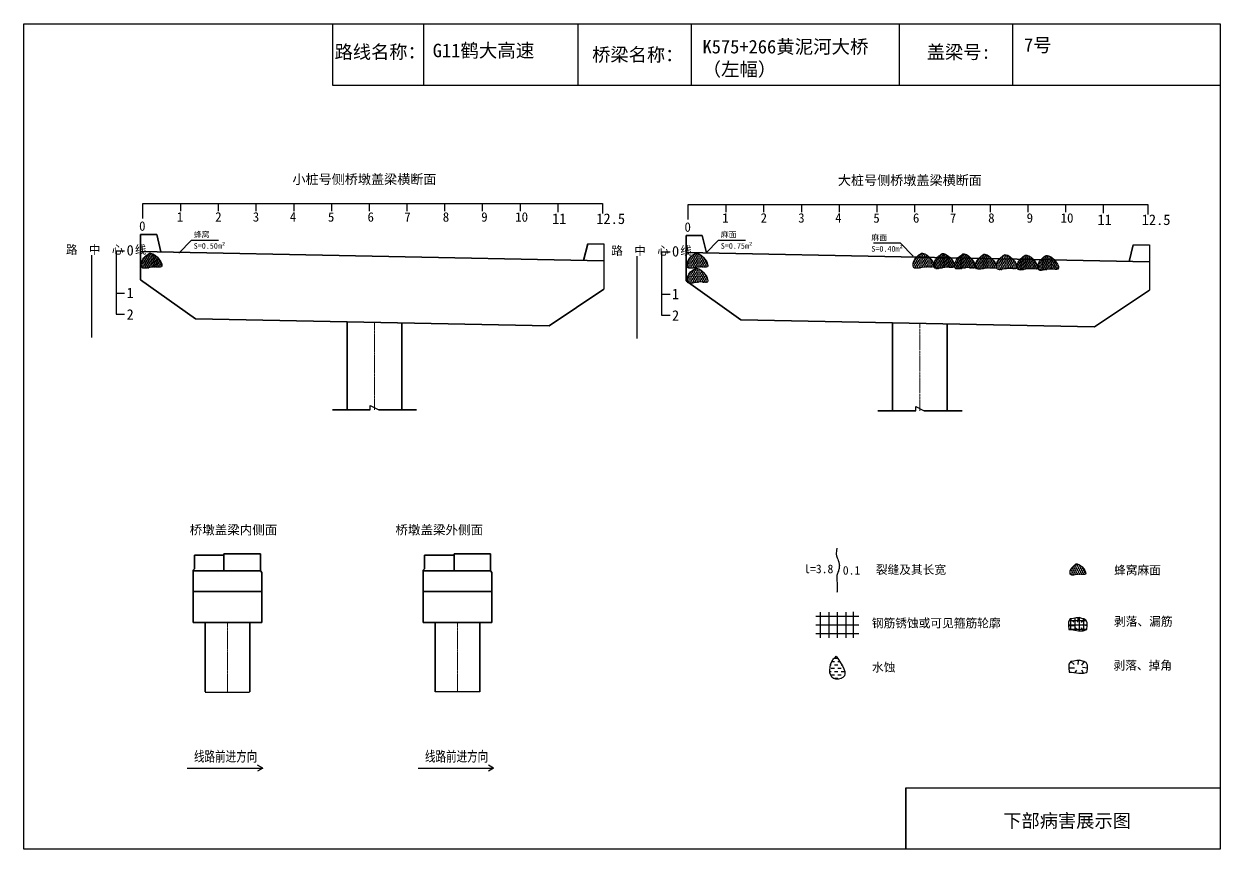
# Model space of a CAD drawing. Header units: millimetres. Extents: x 0 to 530, y -2790 to -99.
# Drawn here: x 0 to 530, y -1860 to -1494 of the extents above; entities that cross this region are included whole.
import ezdxf
from ezdxf.enums import TextEntityAlignment as Align

# ---------------------------------------------------------------- set-up
doc = ezdxf.new("R2010")
doc.units = ezdxf.units.MM
doc.linetypes.add('EBG_CENTER', pattern=[1.1, 0.8, -0.15, 0, -0.15])
doc.layers.add('Center', color=3, linetype='EBG_CENTER', lineweight=18)
doc.layers.add('中粗实线', color=4, linetype='Continuous', lineweight=35)
for name, color, linetype in [('加固措施', 7, 'Continuous'), ('图层1', 7, 'Continuous'), ('文字', 1, 'Continuous'), ('病害', 5, 'Continuous')]:
    doc.layers.add(name, color=color, linetype=linetype)
doc.styles.add('HAN', font='', dxfattribs={"width": 0.75})
doc.styles.get("Standard").update_dxf_attribs({"font": 'simsun.ttc', "height": 4.25})
doc.styles.get('HAN').set_extended_font_data('SimSun')
pattern_1 = [(0, (-3019.80915, -229.5924), (0.396875, 0.79375), [0, -0.79375])]
pattern_2 = [(0, (-5094.3226, -525.2974), (0.396875, 0.79375), [0, -0.79375])]

# ---------------------------------------------------------------- blocks, each defined once
blk = doc.blocks.new('88888')
for p, q in [((1245.415, -3599.279), (1245.261, -3599.19)), ((1243.215, -3599.279), (1245.415, -3599.279)), ((1245.415, -3599.279), (1245.261, -3599.367))]:
    blk.add_line(p, q)
at = {"layer": '文字', "color": 0, "style": 'HAN', "width": 0.75}
blk.add_text('线路前进方向', height=0.3, dxfattribs=at).set_placement((1244.335, -3599.082), align=Align.CENTER)
blk = doc.blocks.new('adfsd')
at = {"lineweight": -2, "ltscale": 0.5}
for p, q in [((1140.897, -3083.694), (1140.936, -3083.729)), ((1140.983, -3083.682), (1140.981, -3083.729)), ((1141.053, -3083.694), (1141.022, -3083.735)), ((1140.876, -3083.768), (1140.94, -3083.769)), ((1140.948, -3083.824), (1140.969, -3083.796)), ((1141.045, -3083.83), (1141.028, -3083.796)), ((1141.094, -3083.772), (1141.036, -3083.763))]:
    blk.add_line(p, q, dxfattribs=at)
blk.add_lwpolyline([(1141, -3083.682), (1140.967, -3083.682), (1140.934, -3083.69), (1140.897, -3083.694), (1140.876, -3083.727), (1140.876, -3083.768), (1140.88, -3083.818), (1140.905, -3083.818), (1140.991, -3083.83), (1141.045, -3083.83), (1141.078, -3083.822), (1141.09, -3083.814), (1141.094, -3083.772), (1141.094, -3083.735), (1141.078, -3083.707), (1141.053, -3083.694), (1141.033, -3083.69), (1141, -3083.678)], dxfattribs=at)

msp = doc.modelspace()

# ---------------------------------------------------------------- hatches: boundary and pattern name
at = {"layer": '加固措施', "lineweight": -2}
h = msp.add_hatch(dxfattribs=at)
h.set_pattern_fill('DOTS')
h.set_pattern_definition(pattern_1)
edge = h.paths.add_edge_path()
edge.add_spline(control_points=[(55.66, -1596.01), (54.17, -1597.03), (52.06, -1598.48), (51.82, -1603.86), (56.82, -1601.39), (63.61, -1603.32), (58.55, -1595.89), (55.83, -1596), (55.66, -1596.01)], knot_values=[0, 0, 0, 0, 5.205471, 7.397577, 12.944796, 16.169923, 23.88441, 24.400432, 24.400432, 24.400432, 24.400432], degree=3, periodic=0)
h = msp.add_hatch(dxfattribs=at)
h.set_pattern_fill('DOTS')
h.set_pattern_definition(pattern_1)
edge = h.paths.add_edge_path()
edge.add_spline(control_points=[(55.66, -1596.01), (54.17, -1597.03), (52.06, -1598.48), (51.82, -1603.86), (56.82, -1601.39), (63.61, -1603.32), (58.55, -1595.89), (55.83, -1596), (55.66, -1596.01)], knot_values=[0, 0, 0, 0, 5.205471, 7.397577, 12.944796, 16.169923, 23.88441, 24.400432, 24.400432, 24.400432, 24.400432], degree=3, periodic=0)
h = msp.add_hatch(dxfattribs=at)
h.set_pattern_fill('DOTS')
h.set_pattern_definition(pattern_1)
edge = h.paths.add_edge_path()
edge.add_spline(control_points=[(297.66, -1596.01), (296.17, -1597.03), (294.06, -1598.48), (293.82, -1603.86), (298.82, -1601.39), (305.61, -1603.32), (300.55, -1595.89), (297.83, -1596), (297.66, -1596.01)], knot_values=[0, 0, 0, 0, 5.205471, 7.397577, 12.944796, 16.169923, 23.88441, 24.400432, 24.400432, 24.400432, 24.400432], degree=3, periodic=0)
h = msp.add_hatch(dxfattribs=at)
h.set_pattern_fill('DOTS')
h.set_pattern_definition(pattern_1)
edge = h.paths.add_edge_path()
edge.add_spline(control_points=[(297.66, -1596.01), (296.17, -1597.03), (294.06, -1598.48), (293.82, -1603.86), (298.82, -1601.39), (305.61, -1603.32), (300.55, -1595.89), (297.83, -1596), (297.66, -1596.01)], knot_values=[0, 0, 0, 0, 5.205471, 7.397577, 12.944796, 16.169923, 23.88441, 24.400432, 24.400432, 24.400432, 24.400432], degree=3, periodic=0)
h = msp.add_hatch(dxfattribs=at)
h.set_pattern_fill('DOTS')
h.set_pattern_definition(pattern_1)
edge = h.paths.add_edge_path()
edge.add_spline(control_points=[(397.86, -1596.01), (396.37, -1597.03), (394.26, -1598.48), (394.02, -1603.86), (399.02, -1601.39), (405.81, -1603.32), (400.75, -1595.89), (398.03, -1596), (397.86, -1596.01)], knot_values=[0, 0, 0, 0, 5.205471, 7.397577, 12.944796, 16.169923, 23.88441, 24.400432, 24.400432, 24.400432, 24.400432], degree=3, periodic=0)
h = msp.add_hatch(dxfattribs=at)
h.set_pattern_fill('DOTS')
h.set_pattern_definition(pattern_1)
edge = h.paths.add_edge_path()
edge.add_spline(control_points=[(397.86, -1596.01), (396.37, -1597.03), (394.26, -1598.48), (394.02, -1603.86), (399.02, -1601.39), (405.81, -1603.32), (400.75, -1595.89), (398.03, -1596), (397.86, -1596.01)], knot_values=[0, 0, 0, 0, 5.205471, 7.397577, 12.944796, 16.169923, 23.88441, 24.400432, 24.400432, 24.400432, 24.400432], degree=3, periodic=0)
h = msp.add_hatch(dxfattribs=at)
h.set_pattern_fill('DOTS')
h.set_pattern_definition(pattern_1)
edge = h.paths.add_edge_path()
edge.add_spline(control_points=[(407.07, -1596.17), (405.58, -1597.19), (403.47, -1598.64), (403.23, -1604.02), (408.23, -1601.55), (415.02, -1603.49), (409.96, -1596.05), (407.24, -1596.16), (407.07, -1596.17)], knot_values=[0, 0, 0, 0, 5.205471, 7.397577, 12.944796, 16.169923, 23.88441, 24.400432, 24.400432, 24.400432, 24.400432], degree=3, periodic=0)
h = msp.add_hatch(dxfattribs=at)
h.set_pattern_fill('DOTS')
h.set_pattern_definition(pattern_1)
edge = h.paths.add_edge_path()
edge.add_spline(control_points=[(407.07, -1596.17), (405.58, -1597.19), (403.47, -1598.64), (403.23, -1604.02), (408.23, -1601.55), (415.02, -1603.49), (409.96, -1596.05), (407.24, -1596.16), (407.07, -1596.17)], knot_values=[0, 0, 0, 0, 5.205471, 7.397577, 12.944796, 16.169923, 23.88441, 24.400432, 24.400432, 24.400432, 24.400432], degree=3, periodic=0)
h = msp.add_hatch(dxfattribs=at)
h.set_pattern_fill('DOTS')
h.set_pattern_definition(pattern_1)
edge = h.paths.add_edge_path()
edge.add_spline(control_points=[(416.28, -1596.33), (414.79, -1597.35), (412.68, -1598.8), (412.44, -1604.18), (417.44, -1601.71), (424.23, -1603.65), (419.17, -1596.21), (416.45, -1596.32), (416.28, -1596.33)], knot_values=[0, 0, 0, 0, 5.205471, 7.397577, 12.944796, 16.169923, 23.88441, 24.400432, 24.400432, 24.400432, 24.400432], degree=3, periodic=0)
h = msp.add_hatch(dxfattribs=at)
h.set_pattern_fill('DOTS')
h.set_pattern_definition(pattern_1)
edge = h.paths.add_edge_path()
edge.add_spline(control_points=[(416.28, -1596.33), (414.79, -1597.35), (412.68, -1598.8), (412.44, -1604.18), (417.44, -1601.71), (424.23, -1603.65), (419.17, -1596.21), (416.45, -1596.32), (416.28, -1596.33)], knot_values=[0, 0, 0, 0, 5.205471, 7.397577, 12.944796, 16.169923, 23.88441, 24.400432, 24.400432, 24.400432, 24.400432], degree=3, periodic=0)
h = msp.add_hatch(dxfattribs=at)
h.set_pattern_fill('DOTS')
h.set_pattern_definition(pattern_1)
edge = h.paths.add_edge_path()
edge.add_spline(control_points=[(425.49, -1596.49), (424, -1597.51), (421.89, -1598.96), (421.65, -1604.34), (426.65, -1601.87), (433.44, -1603.81), (428.38, -1596.37), (425.66, -1596.48), (425.49, -1596.49)], knot_values=[0, 0, 0, 0, 5.205471, 7.397577, 12.944796, 16.169923, 23.88441, 24.400432, 24.400432, 24.400432, 24.400432], degree=3, periodic=0)
h = msp.add_hatch(dxfattribs=at)
h.set_pattern_fill('DOTS')
h.set_pattern_definition(pattern_1)
edge = h.paths.add_edge_path()
edge.add_spline(control_points=[(425.49, -1596.49), (424, -1597.51), (421.89, -1598.96), (421.65, -1604.34), (426.65, -1601.87), (433.44, -1603.81), (428.38, -1596.37), (425.66, -1596.48), (425.49, -1596.49)], knot_values=[0, 0, 0, 0, 5.205471, 7.397577, 12.944796, 16.169923, 23.88441, 24.400432, 24.400432, 24.400432, 24.400432], degree=3, periodic=0)
h = msp.add_hatch(dxfattribs=at)
h.set_pattern_fill('DOTS')
h.set_pattern_definition(pattern_1)
edge = h.paths.add_edge_path()
edge.add_spline(control_points=[(434.7, -1596.65), (433.21, -1597.67), (431.1, -1599.13), (430.86, -1604.5), (435.86, -1602.03), (442.65, -1603.97), (437.59, -1596.53), (434.87, -1596.64), (434.7, -1596.65)], knot_values=[0, 0, 0, 0, 5.205471, 7.397577, 12.944796, 16.169923, 23.88441, 24.400432, 24.400432, 24.400432, 24.400432], degree=3, periodic=0)
h = msp.add_hatch(dxfattribs=at)
h.set_pattern_fill('DOTS')
h.set_pattern_definition(pattern_1)
edge = h.paths.add_edge_path()
edge.add_spline(control_points=[(434.7, -1596.65), (433.21, -1597.67), (431.1, -1599.13), (430.86, -1604.5), (435.86, -1602.03), (442.65, -1603.97), (437.59, -1596.53), (434.87, -1596.64), (434.7, -1596.65)], knot_values=[0, 0, 0, 0, 5.205471, 7.397577, 12.944796, 16.169923, 23.88441, 24.400432, 24.400432, 24.400432, 24.400432], degree=3, periodic=0)
h = msp.add_hatch(dxfattribs=at)
h.set_pattern_fill('DOTS')
h.set_pattern_definition(pattern_1)
edge = h.paths.add_edge_path()
edge.add_spline(control_points=[(443.91, -1596.81), (442.42, -1597.83), (440.31, -1599.29), (440.07, -1604.66), (445.07, -1602.19), (451.86, -1604.13), (446.81, -1596.69), (444.08, -1596.8), (443.91, -1596.81)], knot_values=[0, 0, 0, 0, 5.205471, 7.397577, 12.944796, 16.169923, 23.88441, 24.400432, 24.400432, 24.400432, 24.400432], degree=3, periodic=0)
h = msp.add_hatch(dxfattribs=at)
h.set_pattern_fill('DOTS')
h.set_pattern_definition(pattern_1)
edge = h.paths.add_edge_path()
edge.add_spline(control_points=[(443.91, -1596.81), (442.42, -1597.83), (440.31, -1599.29), (440.07, -1604.66), (445.07, -1602.19), (451.86, -1604.13), (446.81, -1596.69), (444.08, -1596.8), (443.91, -1596.81)], knot_values=[0, 0, 0, 0, 5.205471, 7.397577, 12.944796, 16.169923, 23.88441, 24.400432, 24.400432, 24.400432, 24.400432], degree=3, periodic=0)
h = msp.add_hatch(dxfattribs=at)
h.set_pattern_fill('DOTS')
h.set_pattern_definition(pattern_1)
edge = h.paths.add_edge_path()
edge.add_spline(control_points=[(453.12, -1596.97), (451.63, -1597.99), (449.52, -1599.45), (449.28, -1604.83), (454.28, -1602.35), (461.07, -1604.29), (456.02, -1596.85), (453.29, -1596.97), (453.12, -1596.97)], knot_values=[0, 0, 0, 0, 5.205471, 7.397577, 12.944796, 16.169923, 23.88441, 24.400432, 24.400432, 24.400432, 24.400432], degree=3, periodic=0)
h = msp.add_hatch(dxfattribs=at)
h.set_pattern_fill('DOTS')
h.set_pattern_definition(pattern_1)
edge = h.paths.add_edge_path()
edge.add_spline(control_points=[(453.12, -1596.97), (451.63, -1597.99), (449.52, -1599.45), (449.28, -1604.83), (454.28, -1602.35), (461.07, -1604.29), (456.02, -1596.85), (453.29, -1596.97), (453.12, -1596.97)], knot_values=[0, 0, 0, 0, 5.205471, 7.397577, 12.944796, 16.169923, 23.88441, 24.400432, 24.400432, 24.400432, 24.400432], degree=3, periodic=0)
h = msp.add_hatch(dxfattribs=at)
h.set_pattern_fill('DOTS')
h.set_pattern_definition(pattern_1)
edge = h.paths.add_edge_path()
edge.add_spline(control_points=[(297.66, -1602.66), (296.17, -1603.69), (294.06, -1605.14), (293.82, -1610.52), (298.82, -1608.05), (305.61, -1609.98), (300.55, -1602.54), (297.83, -1602.66), (297.66, -1602.66)], knot_values=[0, 0, 0, 0, 5.205471, 7.397577, 12.944796, 16.169923, 23.88441, 24.400432, 24.400432, 24.400432, 24.400432], degree=3, periodic=0)
h = msp.add_hatch(dxfattribs=at)
h.set_pattern_fill('DOTS')
h.set_pattern_definition(pattern_1)
edge = h.paths.add_edge_path()
edge.add_spline(control_points=[(297.66, -1602.66), (296.17, -1603.69), (294.06, -1605.14), (293.82, -1610.52), (298.82, -1608.05), (305.61, -1609.98), (300.55, -1602.54), (297.83, -1602.66), (297.66, -1602.66)], knot_values=[0, 0, 0, 0, 5.205471, 7.397577, 12.944796, 16.169923, 23.88441, 24.400432, 24.400432, 24.400432, 24.400432], degree=3, periodic=0)
h = msp.add_hatch(dxfattribs=at)
h.set_pattern_fill('DOTS', scale=0.761211)
h.set_pattern_definition([(0, (-3146.7425, -173.572), (0.45993196, 0.91986392), [0, -0.91986392])])
edge = h.paths.add_edge_path()
edge.add_spline(control_points=[(466.5, -1733.64), (465.37, -1734.42), (463.76, -1735.53), (463.58, -1739.62), (467.38, -1737.74), (472.55, -1739.21), (468.71, -1733.55), (466.63, -1733.64), (466.5, -1733.64)], knot_values=[0, 0, 0, 0, 5.205471, 7.397577, 12.944796, 16.169923, 23.88441, 24.400432, 24.400432, 24.400432, 24.400432], degree=3, periodic=0)
h = msp.add_hatch(dxfattribs=at)
h.set_pattern_fill('DASH', color=256, scale=0.68509)
h.set_pattern_definition([(0, (-2589.7005, -131.6949), (1.49017954, 1.49017954), [1.4901795, -1.4901795])])
edge = h.paths.add_edge_path()
edge.add_spline(control_points=[(360.1, -1774.58), (359.56, -1775.06), (357.02, -1777.31), (356.34, -1785.5), (366.54, -1784.05), (362.77, -1778.5), (360.1, -1774.58)], knot_values=[0, 0, 0, 0, 3.237042, 15.187225, 21.182779, 35.601669, 35.601669, 35.601669, 35.601669], degree=3, periodic=0)
at = {"layer": '病害', "lineweight": -2}
h = msp.add_hatch(dxfattribs=at)
h.set_pattern_fill('DOTS', color=4, style=0)
h.set_pattern_definition(pattern_2)
edge = h.paths.add_edge_path()
edge.add_spline(control_points=[(55.66, -1596.01), (54.17, -1597.03), (52.06, -1598.48), (51.82, -1603.86), (56.82, -1601.39), (63.61, -1603.32), (58.55, -1595.89), (55.83, -1596), (55.66, -1596.01)], knot_values=[0, 0, 0, 0, 1.041094, 1.479515, 2.588959, 3.233985, 4.776882, 4.880086, 4.880086, 4.880086, 4.880086], degree=3, periodic=0)
h = msp.add_hatch(dxfattribs=at)
h.set_pattern_fill('DOTS', color=4, style=0)
h.set_pattern_definition(pattern_2)
edge = h.paths.add_edge_path()
edge.add_spline(control_points=[(55.66, -1596.01), (54.17, -1597.03), (52.06, -1598.48), (51.82, -1603.86), (56.82, -1601.39), (63.61, -1603.32), (58.55, -1595.89), (55.83, -1596), (55.66, -1596.01)], knot_values=[0, 0, 0, 0, 1.041094, 1.479515, 2.588959, 3.233985, 4.776882, 4.880086, 4.880086, 4.880086, 4.880086], degree=3, periodic=0)
h = msp.add_hatch(dxfattribs=at)
h.set_pattern_fill('DOTS', color=4, style=0)
h.set_pattern_definition(pattern_2)
edge = h.paths.add_edge_path()
edge.add_spline(control_points=[(297.66, -1596.01), (296.17, -1597.03), (294.06, -1598.48), (293.82, -1603.86), (298.82, -1601.39), (305.61, -1603.32), (300.55, -1595.89), (297.83, -1596), (297.66, -1596.01)], knot_values=[0, 0, 0, 0, 1.041094, 1.479515, 2.588959, 3.233985, 4.776882, 4.880086, 4.880086, 4.880086, 4.880086], degree=3, periodic=0)
h = msp.add_hatch(dxfattribs=at)
h.set_pattern_fill('DOTS', color=4, style=0)
h.set_pattern_definition(pattern_2)
edge = h.paths.add_edge_path()
edge.add_spline(control_points=[(297.66, -1596.01), (296.17, -1597.03), (294.06, -1598.48), (293.82, -1603.86), (298.82, -1601.39), (305.61, -1603.32), (300.55, -1595.89), (297.83, -1596), (297.66, -1596.01)], knot_values=[0, 0, 0, 0, 1.041094, 1.479515, 2.588959, 3.233985, 4.776882, 4.880086, 4.880086, 4.880086, 4.880086], degree=3, periodic=0)
h = msp.add_hatch(dxfattribs=at)
h.set_pattern_fill('DOTS', color=4, style=0)
h.set_pattern_definition(pattern_2)
edge = h.paths.add_edge_path()
edge.add_spline(control_points=[(397.86, -1596.01), (396.37, -1597.03), (394.26, -1598.48), (394.02, -1603.86), (399.02, -1601.39), (405.81, -1603.32), (400.75, -1595.89), (398.03, -1596), (397.86, -1596.01)], knot_values=[0, 0, 0, 0, 1.041094, 1.479515, 2.588959, 3.233985, 4.776882, 4.880086, 4.880086, 4.880086, 4.880086], degree=3, periodic=0)
h = msp.add_hatch(dxfattribs=at)
h.set_pattern_fill('DOTS', color=4, style=0)
h.set_pattern_definition(pattern_2)
edge = h.paths.add_edge_path()
edge.add_spline(control_points=[(397.86, -1596.01), (396.37, -1597.03), (394.26, -1598.48), (394.02, -1603.86), (399.02, -1601.39), (405.81, -1603.32), (400.75, -1595.89), (398.03, -1596), (397.86, -1596.01)], knot_values=[0, 0, 0, 0, 1.041094, 1.479515, 2.588959, 3.233985, 4.776882, 4.880086, 4.880086, 4.880086, 4.880086], degree=3, periodic=0)
h = msp.add_hatch(dxfattribs=at)
h.set_pattern_fill('DOTS', color=4, style=0)
h.set_pattern_definition(pattern_2)
edge = h.paths.add_edge_path()
edge.add_spline(control_points=[(407.07, -1596.17), (405.58, -1597.19), (403.47, -1598.64), (403.23, -1604.02), (408.23, -1601.55), (415.02, -1603.49), (409.96, -1596.05), (407.24, -1596.16), (407.07, -1596.17)], knot_values=[0, 0, 0, 0, 1.041094, 1.479515, 2.588959, 3.233985, 4.776882, 4.880086, 4.880086, 4.880086, 4.880086], degree=3, periodic=0)
h = msp.add_hatch(dxfattribs=at)
h.set_pattern_fill('DOTS', color=4, style=0)
h.set_pattern_definition(pattern_2)
edge = h.paths.add_edge_path()
edge.add_spline(control_points=[(407.07, -1596.17), (405.58, -1597.19), (403.47, -1598.64), (403.23, -1604.02), (408.23, -1601.55), (415.02, -1603.49), (409.96, -1596.05), (407.24, -1596.16), (407.07, -1596.17)], knot_values=[0, 0, 0, 0, 1.041094, 1.479515, 2.588959, 3.233985, 4.776882, 4.880086, 4.880086, 4.880086, 4.880086], degree=3, periodic=0)
h = msp.add_hatch(dxfattribs=at)
h.set_pattern_fill('DOTS', color=4, style=0)
h.set_pattern_definition(pattern_2)
edge = h.paths.add_edge_path()
edge.add_spline(control_points=[(416.28, -1596.33), (414.79, -1597.35), (412.68, -1598.8), (412.44, -1604.18), (417.44, -1601.71), (424.23, -1603.65), (419.17, -1596.21), (416.45, -1596.32), (416.28, -1596.33)], knot_values=[0, 0, 0, 0, 1.041094, 1.479515, 2.588959, 3.233985, 4.776882, 4.880086, 4.880086, 4.880086, 4.880086], degree=3, periodic=0)
h = msp.add_hatch(dxfattribs=at)
h.set_pattern_fill('DOTS', color=4, style=0)
h.set_pattern_definition(pattern_2)
edge = h.paths.add_edge_path()
edge.add_spline(control_points=[(416.28, -1596.33), (414.79, -1597.35), (412.68, -1598.8), (412.44, -1604.18), (417.44, -1601.71), (424.23, -1603.65), (419.17, -1596.21), (416.45, -1596.32), (416.28, -1596.33)], knot_values=[0, 0, 0, 0, 1.041094, 1.479515, 2.588959, 3.233985, 4.776882, 4.880086, 4.880086, 4.880086, 4.880086], degree=3, periodic=0)
h = msp.add_hatch(dxfattribs=at)
h.set_pattern_fill('DOTS', color=4, style=0)
h.set_pattern_definition(pattern_2)
edge = h.paths.add_edge_path()
edge.add_spline(control_points=[(425.49, -1596.49), (424, -1597.51), (421.89, -1598.96), (421.65, -1604.34), (426.65, -1601.87), (433.44, -1603.81), (428.38, -1596.37), (425.66, -1596.48), (425.49, -1596.49)], knot_values=[0, 0, 0, 0, 1.041094, 1.479515, 2.588959, 3.233985, 4.776882, 4.880086, 4.880086, 4.880086, 4.880086], degree=3, periodic=0)
h = msp.add_hatch(dxfattribs=at)
h.set_pattern_fill('DOTS', color=4, style=0)
h.set_pattern_definition(pattern_2)
edge = h.paths.add_edge_path()
edge.add_spline(control_points=[(425.49, -1596.49), (424, -1597.51), (421.89, -1598.96), (421.65, -1604.34), (426.65, -1601.87), (433.44, -1603.81), (428.38, -1596.37), (425.66, -1596.48), (425.49, -1596.49)], knot_values=[0, 0, 0, 0, 1.041094, 1.479515, 2.588959, 3.233985, 4.776882, 4.880086, 4.880086, 4.880086, 4.880086], degree=3, periodic=0)
h = msp.add_hatch(dxfattribs=at)
h.set_pattern_fill('DOTS', color=4, style=0)
h.set_pattern_definition(pattern_2)
edge = h.paths.add_edge_path()
edge.add_spline(control_points=[(434.7, -1596.65), (433.21, -1597.67), (431.1, -1599.13), (430.86, -1604.5), (435.86, -1602.03), (442.65, -1603.97), (437.59, -1596.53), (434.87, -1596.64), (434.7, -1596.65)], knot_values=[0, 0, 0, 0, 1.041094, 1.479515, 2.588959, 3.233985, 4.776882, 4.880086, 4.880086, 4.880086, 4.880086], degree=3, periodic=0)
h = msp.add_hatch(dxfattribs=at)
h.set_pattern_fill('DOTS', color=4, style=0)
h.set_pattern_definition(pattern_2)
edge = h.paths.add_edge_path()
edge.add_spline(control_points=[(434.7, -1596.65), (433.21, -1597.67), (431.1, -1599.13), (430.86, -1604.5), (435.86, -1602.03), (442.65, -1603.97), (437.59, -1596.53), (434.87, -1596.64), (434.7, -1596.65)], knot_values=[0, 0, 0, 0, 1.041094, 1.479515, 2.588959, 3.233985, 4.776882, 4.880086, 4.880086, 4.880086, 4.880086], degree=3, periodic=0)
h = msp.add_hatch(dxfattribs=at)
h.set_pattern_fill('DOTS', color=4, style=0)
h.set_pattern_definition(pattern_2)
edge = h.paths.add_edge_path()
edge.add_spline(control_points=[(443.91, -1596.81), (442.42, -1597.83), (440.31, -1599.29), (440.07, -1604.66), (445.07, -1602.19), (451.86, -1604.13), (446.81, -1596.69), (444.08, -1596.8), (443.91, -1596.81)], knot_values=[0, 0, 0, 0, 1.041094, 1.479515, 2.588959, 3.233985, 4.776882, 4.880086, 4.880086, 4.880086, 4.880086], degree=3, periodic=0)
h = msp.add_hatch(dxfattribs=at)
h.set_pattern_fill('DOTS', color=4, style=0)
h.set_pattern_definition(pattern_2)
edge = h.paths.add_edge_path()
edge.add_spline(control_points=[(443.91, -1596.81), (442.42, -1597.83), (440.31, -1599.29), (440.07, -1604.66), (445.07, -1602.19), (451.86, -1604.13), (446.81, -1596.69), (444.08, -1596.8), (443.91, -1596.81)], knot_values=[0, 0, 0, 0, 1.041094, 1.479515, 2.588959, 3.233985, 4.776882, 4.880086, 4.880086, 4.880086, 4.880086], degree=3, periodic=0)
h = msp.add_hatch(dxfattribs=at)
h.set_pattern_fill('DOTS', color=4, style=0)
h.set_pattern_definition(pattern_2)
edge = h.paths.add_edge_path()
edge.add_spline(control_points=[(453.12, -1596.97), (451.63, -1597.99), (449.52, -1599.45), (449.28, -1604.83), (454.28, -1602.35), (461.07, -1604.29), (456.02, -1596.85), (453.29, -1596.97), (453.12, -1596.97)], knot_values=[0, 0, 0, 0, 1.041094, 1.479515, 2.588959, 3.233985, 4.776882, 4.880086, 4.880086, 4.880086, 4.880086], degree=3, periodic=0)
h = msp.add_hatch(dxfattribs=at)
h.set_pattern_fill('DOTS', color=4, style=0)
h.set_pattern_definition(pattern_2)
edge = h.paths.add_edge_path()
edge.add_spline(control_points=[(453.12, -1596.97), (451.63, -1597.99), (449.52, -1599.45), (449.28, -1604.83), (454.28, -1602.35), (461.07, -1604.29), (456.02, -1596.85), (453.29, -1596.97), (453.12, -1596.97)], knot_values=[0, 0, 0, 0, 1.041094, 1.479515, 2.588959, 3.233985, 4.776882, 4.880086, 4.880086, 4.880086, 4.880086], degree=3, periodic=0)
h = msp.add_hatch(dxfattribs=at)
h.set_pattern_fill('DOTS', color=4, style=0)
h.set_pattern_definition(pattern_2)
edge = h.paths.add_edge_path()
edge.add_spline(control_points=[(297.66, -1602.66), (296.17, -1603.69), (294.06, -1605.14), (293.82, -1610.52), (298.82, -1608.05), (305.61, -1609.98), (300.55, -1602.54), (297.83, -1602.66), (297.66, -1602.66)], knot_values=[0, 0, 0, 0, 1.041094, 1.479515, 2.588959, 3.233985, 4.776882, 4.880086, 4.880086, 4.880086, 4.880086], degree=3, periodic=0)
h = msp.add_hatch(dxfattribs=at)
h.set_pattern_fill('DOTS', color=4, style=0)
h.set_pattern_definition(pattern_2)
edge = h.paths.add_edge_path()
edge.add_spline(control_points=[(297.66, -1602.66), (296.17, -1603.69), (294.06, -1605.14), (293.82, -1610.52), (298.82, -1608.05), (305.61, -1609.98), (300.55, -1602.54), (297.83, -1602.66), (297.66, -1602.66)], knot_values=[0, 0, 0, 0, 1.041094, 1.479515, 2.588959, 3.233985, 4.776882, 4.880086, 4.880086, 4.880086, 4.880086], degree=3, periodic=0)
h = msp.add_hatch(dxfattribs=at)
h.set_pattern_fill('DOTS', color=4, scale=0.761211, style=0)
h.set_pattern_definition([(0, (-5550.8623, -516.2597), (0.45993196, 0.91986392), [0, -0.91986392])])
edge = h.paths.add_edge_path()
edge.add_spline(control_points=[(466.5, -1733.64), (465.37, -1734.42), (463.76, -1735.53), (463.58, -1739.62), (467.38, -1737.74), (472.55, -1739.21), (468.71, -1733.55), (466.63, -1733.64), (466.5, -1733.64)], knot_values=[0, 0, 0, 0, 1.041094, 1.479515, 2.588959, 3.233985, 4.776882, 4.880086, 4.880086, 4.880086, 4.880086], degree=3, periodic=0)

# ---------------------------------------------------------------- linework, layer by layer
at = {"color": 0}
for p, q in [((0, -1494.41), (530.24, -1494.41)), ((0, -1860), (0, -1494.41)), ((136.78, -1494.41), (136.78, -1521.59)), ((245.6, -1494.41), (245.6, -1521.59)), ((387.92, -1494.41), (387.92, -1521.59)), ((438.18, -1494.47), (438.18, -1521.65)), ((530.24, -1494.41), (530.24, -1860)), ((136.78, -1521.59), (530.24, -1521.59)), ((52.68, -1580.67), (52.68, -1573.98)), ((52.68, -1573.98), (69.4, -1573.98)), ((69.4, -1573.98), (69.4, -1577.32)), ((69.4, -1573.98), (86.13, -1573.98)), ((86.13, -1573.98), (102.85, -1573.98)), ((86.13, -1573.98), (86.13, -1577.32)), ((102.85, -1573.98), (119.58, -1573.98)), ((102.85, -1573.98), (102.85, -1577.32)), ((119.58, -1573.98), (136.3, -1573.98)), ((119.58, -1573.98), (119.58, -1577.32)), ((136.3, -1573.98), (153.03, -1573.98)), ((136.3, -1573.98), (136.3, -1577.32)), ((153.03, -1573.98), (169.75, -1573.98)), ((153.03, -1573.98), (153.03, -1577.32)), ((169.75, -1573.98), (186.48, -1573.98)), ((169.75, -1573.98), (169.75, -1577.32)), ((186.48, -1573.98), (203.2, -1573.98)), ((186.48, -1573.98), (186.48, -1577.32)), ((186.48, -1573.98), (199.86, -1573.98)), ((203.2, -1573.98), (219.93, -1573.98)), ((203.2, -1573.98), (203.2, -1577.32)), ((203.2, -1573.98), (206.55, -1573.98)), ((219.93, -1573.98), (236.65, -1573.98)), ((219.93, -1573.98), (219.93, -1577.32)), ((236.66, -1574.02), (236.66, -1577.77)), ((294.45, -1581.12), (294.45, -1574.43)), ((294.45, -1574.43), (311.17, -1574.43)), ((311.17, -1574.43), (311.17, -1577.77)), ((311.17, -1574.43), (327.9, -1574.43)), ((327.9, -1574.43), (344.62, -1574.43)), ((327.9, -1574.43), (327.9, -1577.77)), ((344.62, -1574.43), (361.35, -1574.43)), ((344.62, -1574.43), (344.62, -1577.77)), ((361.35, -1574.43), (378.07, -1574.43)), ((361.35, -1574.43), (361.35, -1577.77)), ((378.07, -1574.43), (394.8, -1574.43)), ((378.07, -1574.43), (378.07, -1577.77)), ((394.8, -1574.43), (411.52, -1574.43)), ((394.8, -1574.43), (394.8, -1577.77)), ((411.52, -1574.43), (428.25, -1574.43)), ((411.52, -1574.43), (411.52, -1577.77)), ((428.25, -1574.43), (444.97, -1574.43)), ((428.25, -1574.43), (428.25, -1577.77)), ((428.25, -1574.43), (441.63, -1574.43)), ((444.97, -1574.43), (461.7, -1574.43)), ((444.97, -1574.43), (444.97, -1577.77)), ((444.97, -1574.43), (448.32, -1574.43)), ((461.7, -1574.43), (478.42, -1574.43)), ((461.7, -1574.43), (461.7, -1577.77)), ((478.43, -1574.47), (478.43, -1578.22)), ((44.63, -1595.02), (40.9, -1595.02)), ((40.9, -1595.02), (40.9, -1623.03)), ((286.4, -1595.47), (282.67, -1595.47)), ((282.67, -1595.47), (282.67, -1623.48)), ((40.9, -1613.69), (44.63, -1613.69)), ((282.67, -1614.14), (286.4, -1614.14)), ((40.9, -1623.03), (44.63, -1623.03)), ((282.67, -1623.48), (286.4, -1623.48)), ((153.53, -1665.32), (153.53, -1663.45)), ((395.3, -1665.77), (395.3, -1663.9)), ((390.91, -1860), (390.91, -1832.82)), ((390.91, -1832.82), (530.24, -1832.82)), ((530.24, -1860), (0, -1860))]:
    msp.add_line(p, q, dxfattribs=at)
for p, q in [((236.66, -1574.02), (256.44, -1574.02)), ((256.44, -1574.02), (256.44, -1578.43)), ((478.43, -1574.47), (498.21, -1574.47)), ((498.21, -1574.47), (498.21, -1578.88)), ((249.97, -1591.88), (257.12, -1591.88)), ((257.12, -1591.88), (257.12, -1599.35)), ((491.74, -1592.33), (498.89, -1592.33)), ((498.89, -1592.33), (498.89, -1599.8)), ((257.12, -1599.35), (257.12, -1611.86)), ((498.89, -1599.8), (498.89, -1612.31)), ((153.53, -1663.45), (157.26, -1665.32)), ((395.3, -1663.9), (399.03, -1665.77)), ((80.29, -1790.42), (100.06, -1790.42)), ((182.26, -1790.24), (202.03, -1790.24))]:
    msp.add_line(p, q)
at = {"color": 1}
for p, q in [((29.99, -1596.91), (29.99, -1633.35)), ((271.76, -1597.36), (271.76, -1633.8)), ((352.93, -1754.98), (352.93, -1766.4)), ((356.74, -1754.98), (356.74, -1766.4)), ((360.55, -1754.98), (360.55, -1766.4)), ((364.35, -1754.98), (364.35, -1766.4)), ((367.61, -1754.95), (367.61, -1766.37)), ((351.03, -1756.88), (370.06, -1756.88)), ((463.45, -1758.7), (470.83, -1758.7)), ((463.98, -1758.06), (463.98, -1762.77)), ((465.89, -1757.75), (465.89, -1763.01)), ((467.79, -1757.75), (467.79, -1763.24)), ((469.69, -1758.05), (469.69, -1763.18)), ((351.03, -1760.69), (370.06, -1760.69)), ((351.03, -1764.5), (370.06, -1764.5)), ((463.06, -1760.61), (471.36, -1760.61)), ((463.2, -1762.51), (471.21, -1762.51))]:
    msp.add_line(p, q, dxfattribs=at)
at = {"color": 0}
msp.add_lwpolyline([(0, -1494.41), (530.24, -1494.41), (530.24, -1860), (0, -1860)], dxfattribs=at)
at = {"color": 7}
for points in [[(68.7, -1596), (74.26, -1590.25), (86.26, -1590.25)], [(302.35, -1596), (307.91, -1590.25), (319.91, -1590.25)], [(394.2, -1597.3), (388.64, -1591.55), (376.64, -1591.55)]]:
    msp.add_lwpolyline(points, dxfattribs=at)
at = {"lineweight": -2}
for points, knots in [([(55.66, -1596.01), (54.17, -1597.03), (52.06, -1598.48), (51.82, -1603.86), (56.82, -1601.39), (63.61, -1603.32), (58.55, -1595.89), (55.83, -1596), (55.66, -1596.01)], [0, 0, 0, 0, 2.602735, 3.698789, 6.472398, 8.084961, 11.942205, 12.200216, 12.200216, 12.200216, 12.200216]), ([(55.66, -1596.01), (54.17, -1597.03), (52.06, -1598.48), (51.82, -1603.86), (56.82, -1601.39), (63.61, -1603.32), (58.55, -1595.89), (55.83, -1596), (55.66, -1596.01)], [0, 0, 0, 0, 2.602735, 3.698789, 6.472398, 8.084961, 11.942205, 12.200216, 12.200216, 12.200216, 12.200216]), ([(297.66, -1596.01), (296.17, -1597.03), (294.06, -1598.48), (293.82, -1603.86), (298.82, -1601.39), (305.61, -1603.32), (300.55, -1595.89), (297.83, -1596), (297.66, -1596.01)], [0, 0, 0, 0, 2.602735, 3.698789, 6.472398, 8.084961, 11.942205, 12.200216, 12.200216, 12.200216, 12.200216]), ([(297.66, -1596.01), (296.17, -1597.03), (294.06, -1598.48), (293.82, -1603.86), (298.82, -1601.39), (305.61, -1603.32), (300.55, -1595.89), (297.83, -1596), (297.66, -1596.01)], [0, 0, 0, 0, 2.602735, 3.698789, 6.472398, 8.084961, 11.942205, 12.200216, 12.200216, 12.200216, 12.200216]), ([(397.86, -1596.01), (396.37, -1597.03), (394.26, -1598.48), (394.02, -1603.86), (399.02, -1601.39), (405.81, -1603.32), (400.75, -1595.89), (398.03, -1596), (397.86, -1596.01)], [0, 0, 0, 0, 2.602735, 3.698789, 6.472398, 8.084961, 11.942205, 12.200216, 12.200216, 12.200216, 12.200216]), ([(397.86, -1596.01), (396.37, -1597.03), (394.26, -1598.48), (394.02, -1603.86), (399.02, -1601.39), (405.81, -1603.32), (400.75, -1595.89), (398.03, -1596), (397.86, -1596.01)], [0, 0, 0, 0, 2.602735, 3.698789, 6.472398, 8.084961, 11.942205, 12.200216, 12.200216, 12.200216, 12.200216]), ([(407.07, -1596.17), (405.58, -1597.19), (403.47, -1598.64), (403.23, -1604.02), (408.23, -1601.55), (415.02, -1603.49), (409.96, -1596.05), (407.24, -1596.16), (407.07, -1596.17)], [0, 0, 0, 0, 2.602735, 3.698789, 6.472398, 8.084961, 11.942205, 12.200216, 12.200216, 12.200216, 12.200216]), ([(407.07, -1596.17), (405.58, -1597.19), (403.47, -1598.64), (403.23, -1604.02), (408.23, -1601.55), (415.02, -1603.49), (409.96, -1596.05), (407.24, -1596.16), (407.07, -1596.17)], [0, 0, 0, 0, 2.602735, 3.698789, 6.472398, 8.084961, 11.942205, 12.200216, 12.200216, 12.200216, 12.200216]), ([(416.28, -1596.33), (414.79, -1597.35), (412.68, -1598.8), (412.44, -1604.18), (417.44, -1601.71), (424.23, -1603.65), (419.17, -1596.21), (416.45, -1596.32), (416.28, -1596.33)], [0, 0, 0, 0, 2.602735, 3.698789, 6.472398, 8.084961, 11.942205, 12.200216, 12.200216, 12.200216, 12.200216]), ([(416.28, -1596.33), (414.79, -1597.35), (412.68, -1598.8), (412.44, -1604.18), (417.44, -1601.71), (424.23, -1603.65), (419.17, -1596.21), (416.45, -1596.32), (416.28, -1596.33)], [0, 0, 0, 0, 2.602735, 3.698789, 6.472398, 8.084961, 11.942205, 12.200216, 12.200216, 12.200216, 12.200216]), ([(425.49, -1596.49), (424, -1597.51), (421.89, -1598.96), (421.65, -1604.34), (426.65, -1601.87), (433.44, -1603.81), (428.38, -1596.37), (425.66, -1596.48), (425.49, -1596.49)], [0, 0, 0, 0, 2.602735, 3.698789, 6.472398, 8.084961, 11.942205, 12.200216, 12.200216, 12.200216, 12.200216]), ([(425.49, -1596.49), (424, -1597.51), (421.89, -1598.96), (421.65, -1604.34), (426.65, -1601.87), (433.44, -1603.81), (428.38, -1596.37), (425.66, -1596.48), (425.49, -1596.49)], [0, 0, 0, 0, 2.602735, 3.698789, 6.472398, 8.084961, 11.942205, 12.200216, 12.200216, 12.200216, 12.200216]), ([(434.7, -1596.65), (433.21, -1597.67), (431.1, -1599.13), (430.86, -1604.5), (435.86, -1602.03), (442.65, -1603.97), (437.59, -1596.53), (434.87, -1596.64), (434.7, -1596.65)], [0, 0, 0, 0, 2.602735, 3.698789, 6.472398, 8.084961, 11.942205, 12.200216, 12.200216, 12.200216, 12.200216]), ([(434.7, -1596.65), (433.21, -1597.67), (431.1, -1599.13), (430.86, -1604.5), (435.86, -1602.03), (442.65, -1603.97), (437.59, -1596.53), (434.87, -1596.64), (434.7, -1596.65)], [0, 0, 0, 0, 2.602735, 3.698789, 6.472398, 8.084961, 11.942205, 12.200216, 12.200216, 12.200216, 12.200216]), ([(443.91, -1596.81), (442.42, -1597.83), (440.31, -1599.29), (440.07, -1604.66), (445.07, -1602.19), (451.86, -1604.13), (446.81, -1596.69), (444.08, -1596.8), (443.91, -1596.81)], [0, 0, 0, 0, 2.602735, 3.698789, 6.472398, 8.084961, 11.942205, 12.200216, 12.200216, 12.200216, 12.200216]), ([(443.91, -1596.81), (442.42, -1597.83), (440.31, -1599.29), (440.07, -1604.66), (445.07, -1602.19), (451.86, -1604.13), (446.81, -1596.69), (444.08, -1596.8), (443.91, -1596.81)], [0, 0, 0, 0, 2.602735, 3.698789, 6.472398, 8.084961, 11.942205, 12.200216, 12.200216, 12.200216, 12.200216]), ([(453.12, -1596.97), (451.63, -1597.99), (449.52, -1599.45), (449.28, -1604.83), (454.28, -1602.35), (461.07, -1604.29), (456.02, -1596.85), (453.29, -1596.97), (453.12, -1596.97)], [0, 0, 0, 0, 2.602735, 3.698789, 6.472398, 8.084961, 11.942205, 12.200216, 12.200216, 12.200216, 12.200216]), ([(453.12, -1596.97), (451.63, -1597.99), (449.52, -1599.45), (449.28, -1604.83), (454.28, -1602.35), (461.07, -1604.29), (456.02, -1596.85), (453.29, -1596.97), (453.12, -1596.97)], [0, 0, 0, 0, 2.602735, 3.698789, 6.472398, 8.084961, 11.942205, 12.200216, 12.200216, 12.200216, 12.200216]), ([(297.66, -1602.66), (296.17, -1603.69), (294.06, -1605.14), (293.82, -1610.52), (298.82, -1608.05), (305.61, -1609.98), (300.55, -1602.54), (297.83, -1602.66), (297.66, -1602.66)], [0, 0, 0, 0, 2.602735, 3.698789, 6.472398, 8.084961, 11.942205, 12.200216, 12.200216, 12.200216, 12.200216]), ([(297.66, -1602.66), (296.17, -1603.69), (294.06, -1605.14), (293.82, -1610.52), (298.82, -1608.05), (305.61, -1609.98), (300.55, -1602.54), (297.83, -1602.66), (297.66, -1602.66)], [0, 0, 0, 0, 2.602735, 3.698789, 6.472398, 8.084961, 11.942205, 12.200216, 12.200216, 12.200216, 12.200216]), ([(466.5, -1733.64), (465.37, -1734.42), (463.76, -1735.53), (463.58, -1739.62), (467.38, -1737.74), (472.55, -1739.21), (468.71, -1733.55), (466.63, -1733.64), (466.5, -1733.64)], [0, 0, 0, 0, 3.962461, 5.631115, 9.853718, 12.30872, 18.18107, 18.573871, 18.573871, 18.573871, 18.573871])]:
    msp.add_open_spline(points, degree=3, knots=knots, dxfattribs=at)
at = {"layer": 'Center', "color": 1}
for p, q in [((155.39, -1626.83), (155.39, -1665.32)), ((397.17, -1627.28), (397.17, -1665.77)), ((90.2, -1759.62), (90.2, -1790.3)), ((192.2, -1759.62), (192.2, -1790.3))]:
    msp.add_line(p, q, dxfattribs=at)
at = {"layer": '中粗实线', "color": 0}
for p, q in [((51.73, -1595.24), (51.73, -1587.77)), ((51.73, -1587.77), (58.88, -1587.77)), ((58.88, -1587.77), (60.75, -1595.42)), ((293.5, -1595.69), (293.5, -1588.22)), ((293.5, -1588.22), (300.65, -1588.22)), ((300.65, -1588.22), (302.52, -1595.87)), ((51.73, -1595.24), (51.73, -1607.75)), ((257.12, -1599.35), (51.73, -1595.24)), ((249.97, -1591.88), (248.1, -1599.17)), ((293.5, -1595.69), (293.5, -1608.2)), ((498.89, -1599.8), (293.5, -1595.69)), ((491.74, -1592.33), (489.87, -1599.62)), ((51.73, -1607.75), (76, -1625.04)), ((232.85, -1628.17), (257.12, -1611.86)), ((293.5, -1608.2), (317.77, -1625.49)), ((474.62, -1628.63), (498.89, -1612.31)), ((232.85, -1628.17), (76, -1625.04)), ((143.26, -1626.58), (143.26, -1665.32)), ((167.53, -1627.07), (167.53, -1665.32)), ((474.62, -1628.63), (317.77, -1625.49)), ((385.03, -1627.03), (385.03, -1665.77)), ((409.3, -1627.52), (409.3, -1665.77)), ((153.53, -1665.32), (136.72, -1665.32)), ((174.07, -1665.32), (157.26, -1665.32)), ((395.3, -1665.77), (378.49, -1665.77)), ((415.84, -1665.77), (399.03, -1665.77)), ((75.58, -1729.78), (88.68, -1729.78)), ((75.58, -1729.78), (75.58, -1735.87)), ((88.68, -1729.17), (104.82, -1729.17)), ((88.68, -1729.17), (88.68, -1736.79)), ((104.82, -1729.17), (104.82, -1736.79)), ((177.59, -1729.78), (190.68, -1729.78)), ((177.59, -1729.78), (177.59, -1735.87)), ((190.68, -1729.17), (206.82, -1729.17)), ((190.68, -1729.17), (190.68, -1736.79)), ((206.82, -1729.17), (206.82, -1736.79)), ((75.58, -1735.87), (74.98, -1736.48)), ((74.98, -1759.62), (74.98, -1736.48)), ((74.98, -1736.79), (104.82, -1736.79)), ((104.82, -1736.79), (105.42, -1737.4)), ((105.42, -1759.62), (105.42, -1737.4)), ((177.59, -1735.87), (176.98, -1736.48)), ((176.98, -1759.62), (176.98, -1736.48)), ((176.98, -1736.79), (206.82, -1736.79)), ((206.82, -1736.79), (207.43, -1737.4)), ((207.43, -1759.62), (207.43, -1737.4)), ((74.98, -1745.92), (105.42, -1745.92)), ((176.98, -1745.92), (207.43, -1745.92)), ((74.98, -1759.62), (105.42, -1759.62)), ((80.3, -1759.62), (80.3, -1790.3)), ((100.1, -1759.62), (100.1, -1790.3)), ((176.98, -1759.62), (207.43, -1759.62)), ((182.31, -1759.62), (182.31, -1790.3)), ((202.1, -1759.62), (202.1, -1790.3))]:
    msp.add_line(p, q, dxfattribs=at)
at = {"layer": '加固措施', "lineweight": -2}
msp.add_open_spline([(360.1, -1774.58), (359.56, -1775.06), (357.02, -1777.31), (356.34, -1785.5), (366.54, -1784.05), (362.77, -1778.5), (360.1, -1774.58)], degree=3, knots=[0, 0, 0, 0, 2.217654, 10.404596, 14.512083, 24.390306, 24.390306, 24.390306, 24.390306], dxfattribs=at)
at = {"layer": '图层1', "lineweight": -2}
msp.add_open_spline([(360.38, -1726.74), (360.34, -1726.98), (360.29, -1727.21), (360.18, -1727.91), (360.12, -1728.35), (360.09, -1728.97), (360.09, -1729.17), (360.12, -1729.48), (360.13, -1729.6), (360.17, -1729.83), (360.2, -1729.94), (360.3, -1730.36), (360.42, -1730.68), (360.69, -1731.39), (360.85, -1731.77), (361.15, -1732.6), (361.29, -1733.05), (361.43, -1733.83), (361.46, -1734.13), (361.47, -1734.73), (361.44, -1735.02), (361.37, -1735.57), (361.31, -1735.84), (361.19, -1736.35), (361.12, -1736.59), (360.93, -1737.2), (360.8, -1737.55), (360.59, -1738.21), (360.49, -1738.52), (360.39, -1738.94), (360.36, -1739.08), (360.33, -1739.31), (360.31, -1739.41), (360.3, -1739.63), (360.29, -1739.75), (360.28, -1740.16), (360.3, -1740.48), (360.35, -1741.17), (360.39, -1741.54), (360.46, -1742.18), (360.48, -1742.44), (360.52, -1742.95), (360.53, -1743.18), (360.54, -1743.64), (360.54, -1743.87), (360.53, -1744.54), (360.5, -1744.98), (360.45, -1745.74), (360.42, -1746.06), (360.4, -1746.38)], degree=3, knots=[0, 0, 0, 0, 0.93103, 0.93103, 2.904338, 2.904338, 3.933552, 3.933552, 4.598026, 4.598026, 5.2625, 5.2625, 6.799065, 6.799065, 8.335629, 8.335629, 9.872194, 9.872194, 10.744529, 10.744529, 11.616864, 11.616864, 12.4892, 12.4892, 13.361535, 13.361535, 14.755665, 14.755665, 16.149795, 16.149795, 16.835641, 16.835641, 17.410365, 17.410365, 17.98509, 17.98509, 19.45733, 19.45733, 20.929571, 20.929571, 21.910052, 21.910052, 22.722819, 22.722819, 23.535585, 23.535585, 25.161117, 25.161117, 26.428502, 26.428502, 26.428502, 26.428502], dxfattribs=at)
at = {"layer": '病害', "color": 5}
for p, q in [((136.78, -1494.41), (136.78, -1521.59)), ((245.6, -1494.41), (245.6, -1521.59)), ((387.92, -1494.41), (387.92, -1521.59)), ((530.24, -1494.41), (530.24, -1521.59)), ((136.78, -1521.59), (387.36, -1521.59)), ((387.36, -1521.59), (530.24, -1521.59)), ((390.91, -1832.82), (530.24, -1832.82)), ((390.91, -1832.82), (390.91, -1860)), ((530.24, -1832.82), (530.24, -1860))]:
    msp.add_line(p, q, dxfattribs=at)
at = {"layer": '病害', "color": 0}
for p, q in [((177.19, -1494.41), (177.19, -1521.59)), ((295.85, -1494.41), (295.85, -1521.59))]:
    msp.add_line(p, q, dxfattribs=at)

# ---------------------------------------------------------------- block references
for name, p, xscale, yscale, zscale in [('adfsd', (-42959.3, 115608.99), 38.06053851010397, 38.06053851010397, 38.06053851010397), ('adfsd', (-42959.14, 115590.16), 38.06053851010397, 38.06053851010397, 38.06053851010397), ('88888', (-18854.61, 52971.98), 15.22421540404159, 15.22421540404159, 15.22421540404159), ('88888', (-18752.24, 52971.98), 15.22421540404159, 15.22421540404159, 15.22421540404159)]:
    msp.add_blockref(name, p, dxfattribs=dict(xscale=xscale, yscale=yscale, zscale=zscale))

# ---------------------------------------------------------------- texts
for s, height, p in [('1', 4.18, (67.77, -1581.99)), ('2', 4.18, (84.8, -1581.99)), ('3', 4.18, (101.45, -1581.99)), ('4', 4.18, (117.86, -1581.99)), ('5', 4.18, (134.76, -1582.03)), ('6', 4.18, (152.32, -1582.03)), ('7', 4.18, (168.66, -1582.03)), ('8', 4.18, (185.67, -1582.03)), ('9', 4.18, (202.72, -1582.03)), ('10', 4.181, (217.78, -1582.03)), ('11', 4.693, (234.1, -1583.06)), ('12.5', 4.693, (253.71, -1583.06)), ('1', 4.18, (309.54, -1582.44)), ('2', 4.18, (326.57, -1582.44)), ('3', 4.18, (343.22, -1582.44)), ('4', 4.18, (359.63, -1582.44)), ('5', 4.18, (376.53, -1582.48)), ('6', 4.18, (394.09, -1582.48)), ('7', 4.18, (410.44, -1582.48)), ('8', 4.18, (427.44, -1582.48)), ('9', 4.18, (444.49, -1582.48)), ('10', 4.181, (459.55, -1582.48)), ('11', 4.693, (475.87, -1583.51)), ('12.5', 4.693, (495.48, -1583.51)), ('0', 4.18, (51.06, -1586.05)), ('0', 4.18, (292.83, -1586.5)), ('路  中  心  线', 3.734, (18.64, -1596.31)), ('0', 4.67, (45.51, -1597.02)), ('路  中  心  线', 3.734, (260.41, -1596.76)), ('0', 4.67, (287.28, -1597.47)), ('1', 4.67, (45.51, -1615.91)), ('1', 4.67, (287.28, -1616.36)), ('2', 4.67, (45.51, -1625.5)), ('2', 4.67, (287.28, -1625.95))]:
    msp.add_text(s, height=height).set_placement(p)
at = {"color": 7}
for s, p in [('蜂窝', (75.26, -1589)), ('麻面', (308.91, -1589)), ('麻面', (375.64, -1590.3)), ('S=0.50m²', (75.26, -1594)), ('S=0.75m²', (308.91, -1594)), ('S=0.40m²', (375.64, -1595.3))]:
    msp.add_text(s, height=2.5, dxfattribs=at).set_placement(p)
at = {"char_height": 6, "attachment_point": 1}
for s, insert, width in [('7号', (443.31, -1500.77), 78.5613), ('{\\fSimSun|b0|i0|c134|p2;\\C7;G11鹤大高速}', (181.23, -1503.17), 62.0827), ('K575+266黄泥河大桥（左幅）', (300.82, -1501.48), 84.4751)]:
    msp.add_mtext(s, dxfattribs=dict(at, insert=insert, width=width))
at = {"layer": '图层1'}
for s, p in [('路线名称：', (137.7, -1509.75)), ('桥梁名称：', (251.89, -1511)), ('盖梁号:', (400.2, -1509.84)), ('下部病害展示图', (434.11, -1850.42))]:
    msp.add_text(s, height=5.93, dxfattribs=at).set_placement(p)
at = {"layer": '图层1', "attachment_point": 1}
for s, insert, char_height in [('l=3.8', (345.86, -1733.97), 3.806), ('裂缝及其长宽', (377.65, -1734.32), 3.806), ('0.1', (362.99, -1734.6), 3.806), ('蜂窝麻面', (483.22, -1734.56), 3.806), ('钢筋锈蚀或可见箍筋轮廓', (375.86, -1758.02), 3.8061), ('剥落、漏筋', (483.22, -1757.26), 3.806), ('剥落、掉角', (482.98, -1776.71), 3.806), ('水蚀', (375.93, -1777.58), 3.806)]:
    msp.add_mtext(s, dxfattribs=dict(at, insert=insert, char_height=char_height))
at = {"layer": '文字', "color": 0}
for s, height, p in [('小桩号侧桥墩盖梁横断面', 4.2544, (119.03, -1565.36)), ('大桩号侧桥墩盖梁横断面', 4.2544, (360.8, -1565.81)), ('桥墩盖梁内侧面', 4.069, (73.5, -1720.61)), ('桥墩盖梁外侧面', 4.069, (164.7, -1720.61))]:
    msp.add_text(s, height=height, dxfattribs=at).set_placement(p)

doc.saveas('drawing.dxf')
